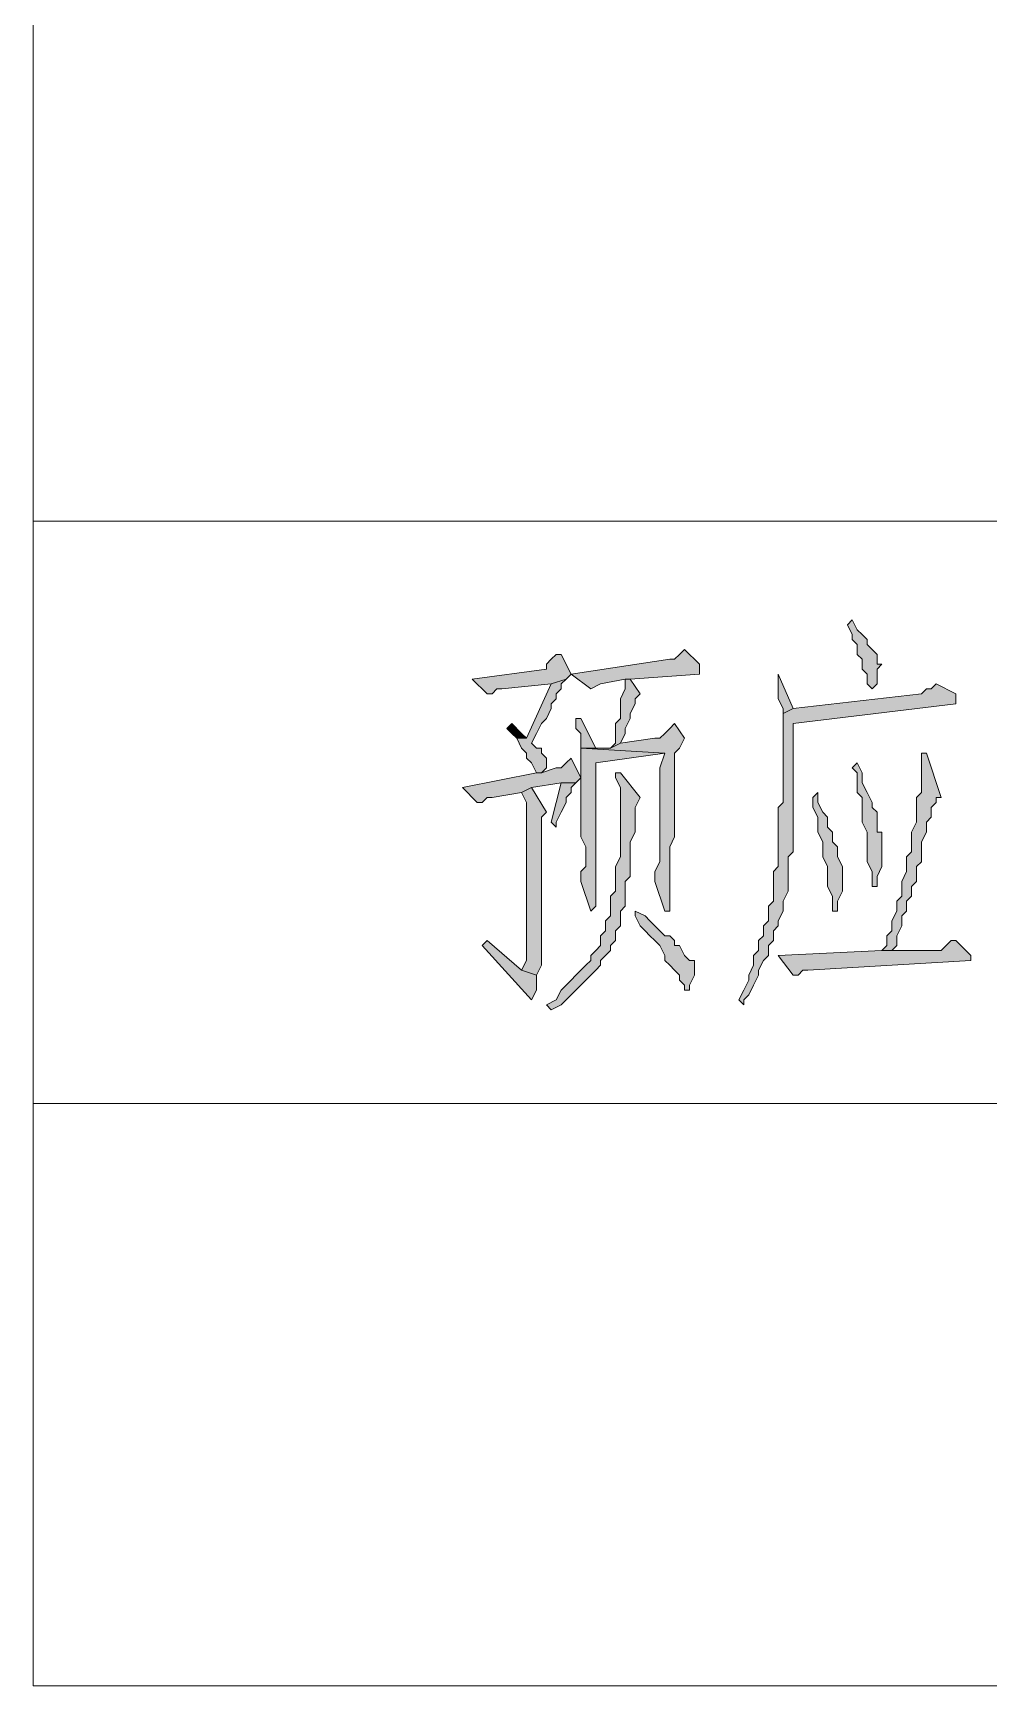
# Model space of a CAD drawing. Header units: millimetres. Extents: x 24 to 410, y 10 to 282.
# Drawn here: x 249.05 to 257.25, y 118.11 to 132.29 of the extents above; entities that cross this region are included whole.
import ezdxf

# ---------------------------------------------------------------- set-up
doc = ezdxf.new("R2010")
doc.units = ezdxf.units.MM

msp = doc.modelspace()

# ---------------------------------------------------------------- hatches: boundary and pattern name
h = msp.add_hatch(color=7)
h.dxf.hatch_style = 2
h.paths.add_polyline_path([(256.074333, 127.254), (256.032, 127.211667), (256.074333, 127.127), (256.074333, 127.084667), (256.116667, 127.042333), (256.116667, 126.957667), (256.159, 126.915333), (256.159, 126.830667), (256.201333, 126.788333), (256.201333, 126.703667), (256.243667, 126.661333), (256.286, 126.703667), (256.286, 126.830667), (256.328333, 126.873), (256.286, 126.873), (256.286, 126.957667), (256.243667, 127), (256.201333, 127.042333), (256.201333, 127.084667), (256.159, 127.127), (256.116667, 127.169333)])
h = msp.add_hatch(color=7)
h.dxf.hatch_style = 2
h.paths.add_polyline_path([(253.576667, 126.957667), (253.534333, 126.957667), (253.492, 126.915333), (253.449667, 126.873), (253.449667, 126.830667), (252.814667, 126.746), (252.941667, 126.619), (252.984, 126.619), (253.026333, 126.661333), (253.068667, 126.661333), (253.492, 126.703667), (253.619, 126.746), (253.661333, 126.788333)])
h = msp.add_hatch(color=7)
h.dxf.hatch_style = 2
h.paths.add_polyline_path([(254.635, 127), (254.592667, 126.957667), (254.550333, 126.915333), (254.508, 126.915333), (253.661333, 126.788333), (253.830667, 126.661333), (253.915333, 126.703667), (254.127, 126.746), (254.169333, 126.746), (254.762, 126.788333), (254.762, 126.873)])
h = msp.add_hatch(color=7)
h.dxf.hatch_style = 2
h.paths.add_polyline_path([(253.619, 126.746), (253.492, 126.703667), (253.280333, 126.238), (253.195667, 126.238), (253.238, 126.153333), (253.280333, 126.111), (253.280333, 126.068667), (253.322667, 126.026333), (253.365, 125.941667), (253.407333, 125.941667), (253.449667, 125.984), (253.449667, 126.068667), (253.407333, 126.111), (253.407333, 126.153333), (253.365, 126.153333), (253.322667, 126.195667), (253.365, 126.280333), (253.407333, 126.365), (253.449667, 126.407333), (253.492, 126.492), (253.492, 126.534333), (253.534333, 126.576667), (253.534333, 126.619), (253.576667, 126.661333), (253.576667, 126.703667)])
h = msp.add_hatch(color=7)
h.dxf.hatch_style = 2
h.paths.add_polyline_path([(254.169333, 126.746), (254.127, 126.746), (254.127, 126.661333), (254.084667, 126.576667), (254.084667, 126.407333), (254.042333, 126.365), (254.042333, 126.195667), (254, 126.153333), (254.084667, 126.195667), (254.127, 126.280333), (254.127, 126.322667), (254.169333, 126.407333), (254.169333, 126.449667), (254.211667, 126.534333), (254.211667, 126.576667), (254.254, 126.619)])
h = msp.add_hatch(color=7)
h.dxf.hatch_style = 2
h.paths.add_polyline_path([(255.439333, 126.788333), (255.439333, 126.576667), (255.481667, 126.492), (255.481667, 126.449667), (255.566333, 126.492)])
h = msp.add_hatch(color=7)
h.dxf.hatch_style = 2
h.paths.add_polyline_path([(256.794, 126.703667), (256.751667, 126.661333), (256.709333, 126.661333), (256.667, 126.619), (255.566333, 126.492), (255.481667, 126.449667), (255.481667, 125.687667), (255.439333, 125.645333), (255.439333, 125.222), (255.439333, 125.137333), (255.397, 125.095), (255.397, 124.841), (255.354667, 124.798667), (255.354667, 124.671667), (255.312333, 124.629333), (255.312333, 124.544667), (255.27, 124.502333), (255.27, 124.417667), (255.227667, 124.375333), (255.227667, 124.290667), (255.185333, 124.206), (255.185333, 124.163667), (255.143, 124.079), (255.100667, 123.994333), (255.143, 123.952), (255.143, 123.994333), (255.185333, 124.036667), (255.227667, 124.121333), (255.27, 124.206), (255.27, 124.248333), (255.312333, 124.333), (255.354667, 124.375333), (255.354667, 124.46), (255.397, 124.502333), (255.397, 124.587), (255.439333, 124.629333), (255.439333, 124.671667), (255.481667, 124.756333), (255.481667, 124.841), (255.524, 124.925667), (255.524, 125.222), (255.566333, 125.264333), (255.566333, 126.365), (256.963333, 126.534333), (256.963333, 126.619)])
h = msp.add_hatch(color=7)
h.dxf.hatch_style = 2
h.paths.add_polyline_path([(253.153333, 126.365), (253.111, 126.322667), (253.153333, 126.280333), (253.195667, 126.238), (253.280333, 126.238), (253.238, 126.280333)])
h = msp.add_hatch(color=7)
h.dxf.hatch_style = 2
h.paths.add_polyline_path([(253.746, 126.407333), (253.703667, 126.407333), (253.703667, 126.322667), (253.746, 126.280333), (253.746, 126.153333), (253.873, 126.153333)])
h = msp.add_hatch(color=7)
h.dxf.hatch_style = 2
h.paths.add_polyline_path([(254.550333, 126.365), (254.508, 126.322667), (254.465667, 126.280333), (254.423333, 126.238), (254.381, 126.238), (254.084667, 126.195667), (254, 126.153333), (253.746, 126.153333), (254.465667, 126.111), (254.423333, 125.984), (254.423333, 125.179667), (254.381, 125.095), (254.381, 125.010333), (254.465667, 124.756333), (254.508, 124.756333), (254.508, 124.841), (254.508, 125.306667), (254.550333, 125.391333), (254.550333, 126.111), (254.592667, 126.153333), (254.635, 126.238)])
h = msp.add_hatch(color=7)
h.dxf.hatch_style = 2
h.paths.add_polyline_path([(253.661333, 126.068667), (253.619, 126.026333), (253.576667, 125.984), (253.534333, 125.984), (253.407333, 125.941667), (253.365, 125.941667), (252.73, 125.814667), (252.857, 125.687667), (252.899333, 125.687667), (252.941667, 125.73), (252.984, 125.73), (253.238, 125.772333), (253.322667, 125.814667), (253.576667, 125.857), (253.703667, 125.857), (253.746, 125.899333)])
h = msp.add_hatch(color=7)
h.dxf.hatch_style = 2
h.paths.add_polyline_path([(253.746, 126.153333), (253.746, 125.391333), (253.788333, 125.306667), (253.788333, 125.137333), (253.746, 125.095), (253.746, 125.010333), (253.830667, 124.756333), (253.873, 124.798667), (253.873, 124.925667), (253.873, 124.968), (253.873, 126.026333), (254.465667, 126.111)])
h = msp.add_hatch(color=7)
h.dxf.hatch_style = 2
h.paths.add_polyline_path([(256.709333, 126.111), (256.667, 126.111), (256.667, 126.026333), (256.667, 125.772333), (256.624667, 125.73), (256.624667, 125.518333), (256.582333, 125.433667), (256.582333, 125.264333), (256.54, 125.222), (256.54, 125.095), (256.497667, 125.010333), (256.497667, 124.883333), (256.455333, 124.841), (256.455333, 124.756333), (256.413, 124.671667), (256.413, 124.587), (256.370667, 124.544667), (256.370667, 124.46), (256.328333, 124.417667), (256.413, 124.417667), (256.455333, 124.46), (256.455333, 124.544667), (256.497667, 124.629333), (256.497667, 124.714), (256.54, 124.756333), (256.54, 124.841), (256.582333, 124.883333), (256.582333, 124.968), (256.624667, 125.010333), (256.624667, 125.137333), (256.667, 125.179667), (256.667, 125.349), (256.709333, 125.433667), (256.709333, 125.518333), (256.751667, 125.560667), (256.751667, 125.645333), (256.794, 125.687667), (256.794, 125.73), (256.836333, 125.73)])
h = msp.add_hatch(color=7)
h.dxf.hatch_style = 2
h.paths.add_polyline_path([(254.084667, 125.941667), (254.042333, 125.941667), (254.042333, 125.899333), (254.084667, 125.814667), (254.084667, 125.222), (254.042333, 125.137333), (254.042333, 124.925667), (254, 124.883333), (254, 124.714), (253.957667, 124.671667), (253.957667, 124.587), (253.915333, 124.544667), (253.915333, 124.46), (253.873, 124.417667), (253.830667, 124.375333), (253.830667, 124.333), (253.788333, 124.290667), (253.746, 124.248333), (253.703667, 124.206), (253.661333, 124.163667), (253.619, 124.121333), (253.576667, 124.079), (253.534333, 123.994333), (253.449667, 123.952), (253.492, 123.909667), (253.576667, 123.952), (253.619, 123.994333), (253.661333, 124.036667), (253.703667, 124.079), (253.746, 124.121333), (253.788333, 124.163667), (253.830667, 124.206), (253.873, 124.248333), (253.915333, 124.290667), (253.915333, 124.333), (253.957667, 124.375333), (254, 124.417667), (254, 124.46), (254.042333, 124.502333), (254.042333, 124.587), (254.084667, 124.629333), (254.084667, 124.756333), (254.127, 124.798667), (254.127, 125.010333), (254.169333, 125.052667), (254.169333, 125.349), (254.211667, 125.433667), (254.211667, 125.645333), (254.254, 125.73)])
h = msp.add_hatch(color=7)
h.dxf.hatch_style = 2
h.paths.add_polyline_path([(256.116667, 126.026333), (256.074333, 125.984), (256.116667, 125.941667), (256.116667, 125.772333), (256.159, 125.73), (256.159, 125.518333), (256.201333, 125.433667), (256.201333, 125.179667), (256.243667, 125.095), (256.243667, 124.968), (256.286, 124.968), (256.286, 125.052667), (256.328333, 125.137333), (256.328333, 125.433667), (256.286, 125.433667), (256.286, 125.603), (256.243667, 125.645333), (256.243667, 125.687667), (256.201333, 125.772333), (256.159, 125.857), (256.159, 125.941667)])
h = msp.add_hatch(color=7)
h.dxf.hatch_style = 2
h.paths.add_polyline_path([(253.322667, 125.814667), (253.238, 125.772333), (253.280333, 125.687667), (253.280333, 124.333), (253.238, 124.248333), (253.365, 124.206), (253.407333, 124.290667), (253.407333, 125.306667), (253.407333, 125.349), (253.407333, 125.560667), (253.449667, 125.603)])
h = msp.add_hatch(color=7)
h.dxf.hatch_style = 2
h.paths.add_polyline_path([(253.703667, 125.857), (253.576667, 125.857), (253.492, 125.518333), (253.534333, 125.476), (253.534333, 125.518333), (253.576667, 125.603), (253.619, 125.687667), (253.619, 125.73), (253.661333, 125.772333), (253.661333, 125.814667)])
h = msp.add_hatch(color=7)
h.dxf.hatch_style = 2
h.paths.add_polyline_path([(255.778, 125.772333), (255.735667, 125.73), (255.735667, 125.645333), (255.778, 125.560667), (255.778, 125.433667), (255.820333, 125.349), (255.820333, 125.222), (255.862667, 125.137333), (255.862667, 124.968), (255.905, 124.883333), (255.905, 124.756333), (255.947333, 124.756333), (255.947333, 124.841), (255.989667, 124.925667), (255.989667, 125.137333), (255.947333, 125.222), (255.947333, 125.264333), (255.947333, 125.306667), (255.905, 125.349), (255.905, 125.433667), (255.862667, 125.476), (255.862667, 125.560667), (255.820333, 125.603), (255.778, 125.687667)])
h = msp.add_hatch(color=7)
h.dxf.hatch_style = 2
h.paths.add_polyline_path([(254.211667, 124.756333), (254.211667, 124.714), (254.254, 124.629333), (254.296333, 124.587), (254.338667, 124.544667), (254.381, 124.502333), (254.423333, 124.46), (254.465667, 124.375333), (254.465667, 124.333), (254.508, 124.290667), (254.550333, 124.248333), (254.592667, 124.206), (254.592667, 124.163667), (254.635, 124.121333), (254.635, 124.079), (254.677333, 124.079), (254.677333, 124.121333), (254.719667, 124.206), (254.719667, 124.333), (254.677333, 124.333), (254.635, 124.375333), (254.592667, 124.46), (254.550333, 124.46), (254.550333, 124.502333), (254.508, 124.544667), (254.465667, 124.544667), (254.423333, 124.587), (254.381, 124.629333), (254.338667, 124.671667), (254.296333, 124.714)])
h = msp.add_hatch(color=7)
h.dxf.hatch_style = 2
h.paths.add_polyline_path([(252.941667, 124.502333), (252.899333, 124.46), (253.322667, 123.994333), (253.365, 124.079), (253.365, 124.206), (253.238, 124.248333)])
h = msp.add_hatch(color=7)
h.dxf.hatch_style = 2
h.paths.add_polyline_path([(256.963333, 124.502333), (256.921, 124.502333), (256.878667, 124.46), (256.836333, 124.417667), (256.328333, 124.417667), (255.439333, 124.375333), (255.566333, 124.206), (255.608667, 124.206), (255.651, 124.248333), (255.693333, 124.248333), (257.090333, 124.333), (257.090333, 124.375333)])

# ---------------------------------------------------------------- linework, layer by layer
at = {"color": 7, "lineweight": 0}
for points in [[(249.047, 173.101), (377.063, 173.101), (377.063, 118.11), (249.047, 118.11)], [(256.074333, 127.254), (256.032, 127.211667), (256.074333, 127.127), (256.074333, 127.084667), (256.116667, 127.042333), (256.116667, 126.957667), (256.159, 126.915333), (256.159, 126.830667), (256.201333, 126.788333), (256.201333, 126.703667), (256.243667, 126.661333), (256.286, 126.703667), (256.286, 126.830667), (256.328333, 126.873), (256.286, 126.873), (256.286, 126.957667), (256.243667, 127), (256.201333, 127.042333), (256.201333, 127.084667), (256.159, 127.127), (256.116667, 127.169333)], [(253.576667, 126.957667), (253.534333, 126.957667), (253.492, 126.915333), (253.449667, 126.873), (253.449667, 126.830667), (252.814667, 126.746), (252.941667, 126.619), (252.984, 126.619), (253.026333, 126.661333), (253.068667, 126.661333), (253.492, 126.703667), (253.619, 126.746), (253.661333, 126.788333)], [(254.635, 127), (254.592667, 126.957667), (254.550333, 126.915333), (254.508, 126.915333), (253.661333, 126.788333), (253.830667, 126.661333), (253.915333, 126.703667), (254.127, 126.746), (254.169333, 126.746), (254.762, 126.788333), (254.762, 126.873)], [(253.619, 126.746), (253.492, 126.703667), (253.280333, 126.238), (253.195667, 126.238), (253.238, 126.153333), (253.280333, 126.111), (253.280333, 126.068667), (253.322667, 126.026333), (253.365, 125.941667), (253.407333, 125.941667), (253.449667, 125.984), (253.449667, 126.068667), (253.407333, 126.111), (253.407333, 126.153333), (253.365, 126.153333), (253.322667, 126.195667), (253.365, 126.280333), (253.407333, 126.365), (253.449667, 126.407333), (253.492, 126.492), (253.492, 126.534333), (253.534333, 126.576667), (253.534333, 126.619), (253.576667, 126.661333), (253.576667, 126.703667)], [(254.169333, 126.746), (254.127, 126.746), (254.127, 126.661333), (254.084667, 126.576667), (254.084667, 126.407333), (254.042333, 126.365), (254.042333, 126.195667), (254, 126.153333), (254.084667, 126.195667), (254.127, 126.280333), (254.127, 126.322667), (254.169333, 126.407333), (254.169333, 126.449667), (254.211667, 126.534333), (254.211667, 126.576667), (254.254, 126.619)], [(255.439333, 126.788333), (255.439333, 126.576667), (255.481667, 126.492), (255.481667, 126.449667), (255.566333, 126.492)], [(256.794, 126.703667), (256.751667, 126.661333), (256.709333, 126.661333), (256.667, 126.619), (255.566333, 126.492), (255.481667, 126.449667), (255.481667, 125.687667), (255.439333, 125.645333), (255.439333, 125.222), (255.439333, 125.137333), (255.397, 125.095), (255.397, 124.841), (255.354667, 124.798667), (255.354667, 124.671667), (255.312333, 124.629333), (255.312333, 124.544667), (255.27, 124.502333), (255.27, 124.417667), (255.227667, 124.375333), (255.227667, 124.290667), (255.185333, 124.206), (255.185333, 124.163667), (255.143, 124.079), (255.100667, 123.994333), (255.143, 123.952), (255.143, 123.994333), (255.185333, 124.036667), (255.227667, 124.121333), (255.27, 124.206), (255.27, 124.248333), (255.312333, 124.333), (255.354667, 124.375333), (255.354667, 124.46), (255.397, 124.502333), (255.397, 124.587), (255.439333, 124.629333), (255.439333, 124.671667), (255.481667, 124.756333), (255.481667, 124.841), (255.524, 124.925667), (255.524, 125.222), (255.566333, 125.264333), (255.566333, 126.365), (256.963333, 126.534333), (256.963333, 126.619)], [(253.153333, 126.365), (253.111, 126.322667), (253.153333, 126.280333), (253.195667, 126.238), (253.280333, 126.238), (253.238, 126.280333)], [(253.746, 126.407333), (253.703667, 126.407333), (253.703667, 126.322667), (253.746, 126.280333), (253.746, 126.153333), (253.873, 126.153333)], [(254.550333, 126.365), (254.508, 126.322667), (254.465667, 126.280333), (254.423333, 126.238), (254.381, 126.238), (254.084667, 126.195667), (254, 126.153333), (253.746, 126.153333), (254.465667, 126.111), (254.423333, 125.984), (254.423333, 125.179667), (254.381, 125.095), (254.381, 125.010333), (254.465667, 124.756333), (254.508, 124.756333), (254.508, 124.841), (254.508, 125.306667), (254.550333, 125.391333), (254.550333, 126.111), (254.592667, 126.153333), (254.635, 126.238)], [(253.661333, 126.068667), (253.619, 126.026333), (253.576667, 125.984), (253.534333, 125.984), (253.407333, 125.941667), (253.365, 125.941667), (252.73, 125.814667), (252.857, 125.687667), (252.899333, 125.687667), (252.941667, 125.73), (252.984, 125.73), (253.238, 125.772333), (253.322667, 125.814667), (253.576667, 125.857), (253.703667, 125.857), (253.746, 125.899333)], [(253.746, 126.153333), (253.746, 125.391333), (253.788333, 125.306667), (253.788333, 125.137333), (253.746, 125.095), (253.746, 125.010333), (253.830667, 124.756333), (253.873, 124.798667), (253.873, 124.925667), (253.873, 124.968), (253.873, 126.026333), (254.465667, 126.111)], [(256.709333, 126.111), (256.667, 126.111), (256.667, 126.026333), (256.667, 125.772333), (256.624667, 125.73), (256.624667, 125.518333), (256.582333, 125.433667), (256.582333, 125.264333), (256.54, 125.222), (256.54, 125.095), (256.497667, 125.010333), (256.497667, 124.883333), (256.455333, 124.841), (256.455333, 124.756333), (256.413, 124.671667), (256.413, 124.587), (256.370667, 124.544667), (256.370667, 124.46), (256.328333, 124.417667), (256.413, 124.417667), (256.455333, 124.46), (256.455333, 124.544667), (256.497667, 124.629333), (256.497667, 124.714), (256.54, 124.756333), (256.54, 124.841), (256.582333, 124.883333), (256.582333, 124.968), (256.624667, 125.010333), (256.624667, 125.137333), (256.667, 125.179667), (256.667, 125.349), (256.709333, 125.433667), (256.709333, 125.518333), (256.751667, 125.560667), (256.751667, 125.645333), (256.794, 125.687667), (256.794, 125.73), (256.836333, 125.73)], [(254.084667, 125.941667), (254.042333, 125.941667), (254.042333, 125.899333), (254.084667, 125.814667), (254.084667, 125.222), (254.042333, 125.137333), (254.042333, 124.925667), (254, 124.883333), (254, 124.714), (253.957667, 124.671667), (253.957667, 124.587), (253.915333, 124.544667), (253.915333, 124.46), (253.873, 124.417667), (253.830667, 124.375333), (253.830667, 124.333), (253.788333, 124.290667), (253.746, 124.248333), (253.703667, 124.206), (253.661333, 124.163667), (253.619, 124.121333), (253.576667, 124.079), (253.534333, 123.994333), (253.449667, 123.952), (253.492, 123.909667), (253.576667, 123.952), (253.619, 123.994333), (253.661333, 124.036667), (253.703667, 124.079), (253.746, 124.121333), (253.788333, 124.163667), (253.830667, 124.206), (253.873, 124.248333), (253.915333, 124.290667), (253.915333, 124.333), (253.957667, 124.375333), (254, 124.417667), (254, 124.46), (254.042333, 124.502333), (254.042333, 124.587), (254.084667, 124.629333), (254.084667, 124.756333), (254.127, 124.798667), (254.127, 125.010333), (254.169333, 125.052667), (254.169333, 125.349), (254.211667, 125.433667), (254.211667, 125.645333), (254.254, 125.73)], [(256.116667, 126.026333), (256.074333, 125.984), (256.116667, 125.941667), (256.116667, 125.772333), (256.159, 125.73), (256.159, 125.518333), (256.201333, 125.433667), (256.201333, 125.179667), (256.243667, 125.095), (256.243667, 124.968), (256.286, 124.968), (256.286, 125.052667), (256.328333, 125.137333), (256.328333, 125.433667), (256.286, 125.433667), (256.286, 125.603), (256.243667, 125.645333), (256.243667, 125.687667), (256.201333, 125.772333), (256.159, 125.857), (256.159, 125.941667)], [(253.322667, 125.814667), (253.238, 125.772333), (253.280333, 125.687667), (253.280333, 124.333), (253.238, 124.248333), (253.365, 124.206), (253.407333, 124.290667), (253.407333, 125.306667), (253.407333, 125.349), (253.407333, 125.560667), (253.449667, 125.603)], [(253.703667, 125.857), (253.576667, 125.857), (253.492, 125.518333), (253.534333, 125.476), (253.534333, 125.518333), (253.576667, 125.603), (253.619, 125.687667), (253.619, 125.73), (253.661333, 125.772333), (253.661333, 125.814667)], [(255.778, 125.772333), (255.735667, 125.73), (255.735667, 125.645333), (255.778, 125.560667), (255.778, 125.433667), (255.820333, 125.349), (255.820333, 125.222), (255.862667, 125.137333), (255.862667, 124.968), (255.905, 124.883333), (255.905, 124.756333), (255.947333, 124.756333), (255.947333, 124.841), (255.989667, 124.925667), (255.989667, 125.137333), (255.947333, 125.222), (255.947333, 125.264333), (255.947333, 125.306667), (255.905, 125.349), (255.905, 125.433667), (255.862667, 125.476), (255.862667, 125.560667), (255.820333, 125.603), (255.778, 125.687667)], [(254.211667, 124.756333), (254.211667, 124.714), (254.254, 124.629333), (254.296333, 124.587), (254.338667, 124.544667), (254.381, 124.502333), (254.423333, 124.46), (254.465667, 124.375333), (254.465667, 124.333), (254.508, 124.290667), (254.550333, 124.248333), (254.592667, 124.206), (254.592667, 124.163667), (254.635, 124.121333), (254.635, 124.079), (254.677333, 124.079), (254.677333, 124.121333), (254.719667, 124.206), (254.719667, 124.333), (254.677333, 124.333), (254.635, 124.375333), (254.592667, 124.46), (254.550333, 124.46), (254.550333, 124.502333), (254.508, 124.544667), (254.465667, 124.544667), (254.423333, 124.587), (254.381, 124.629333), (254.338667, 124.671667), (254.296333, 124.714)], [(252.941667, 124.502333), (252.899333, 124.46), (253.322667, 123.994333), (253.365, 124.079), (253.365, 124.206), (253.238, 124.248333)], [(256.963333, 124.502333), (256.921, 124.502333), (256.878667, 124.46), (256.836333, 124.417667), (256.328333, 124.417667), (255.439333, 124.375333), (255.566333, 124.206), (255.608667, 124.206), (255.651, 124.248333), (255.693333, 124.248333), (257.090333, 124.333), (257.090333, 124.375333)]]:
    msp.add_lwpolyline(points, close=True, dxfattribs=at)
for points in [[(249.047, 128.100667), (377.063, 128.100667)], [(249.047, 123.105333), (273.05, 123.105333)]]:
    msp.add_lwpolyline(points, dxfattribs=at)

doc.saveas('drawing.dxf')
